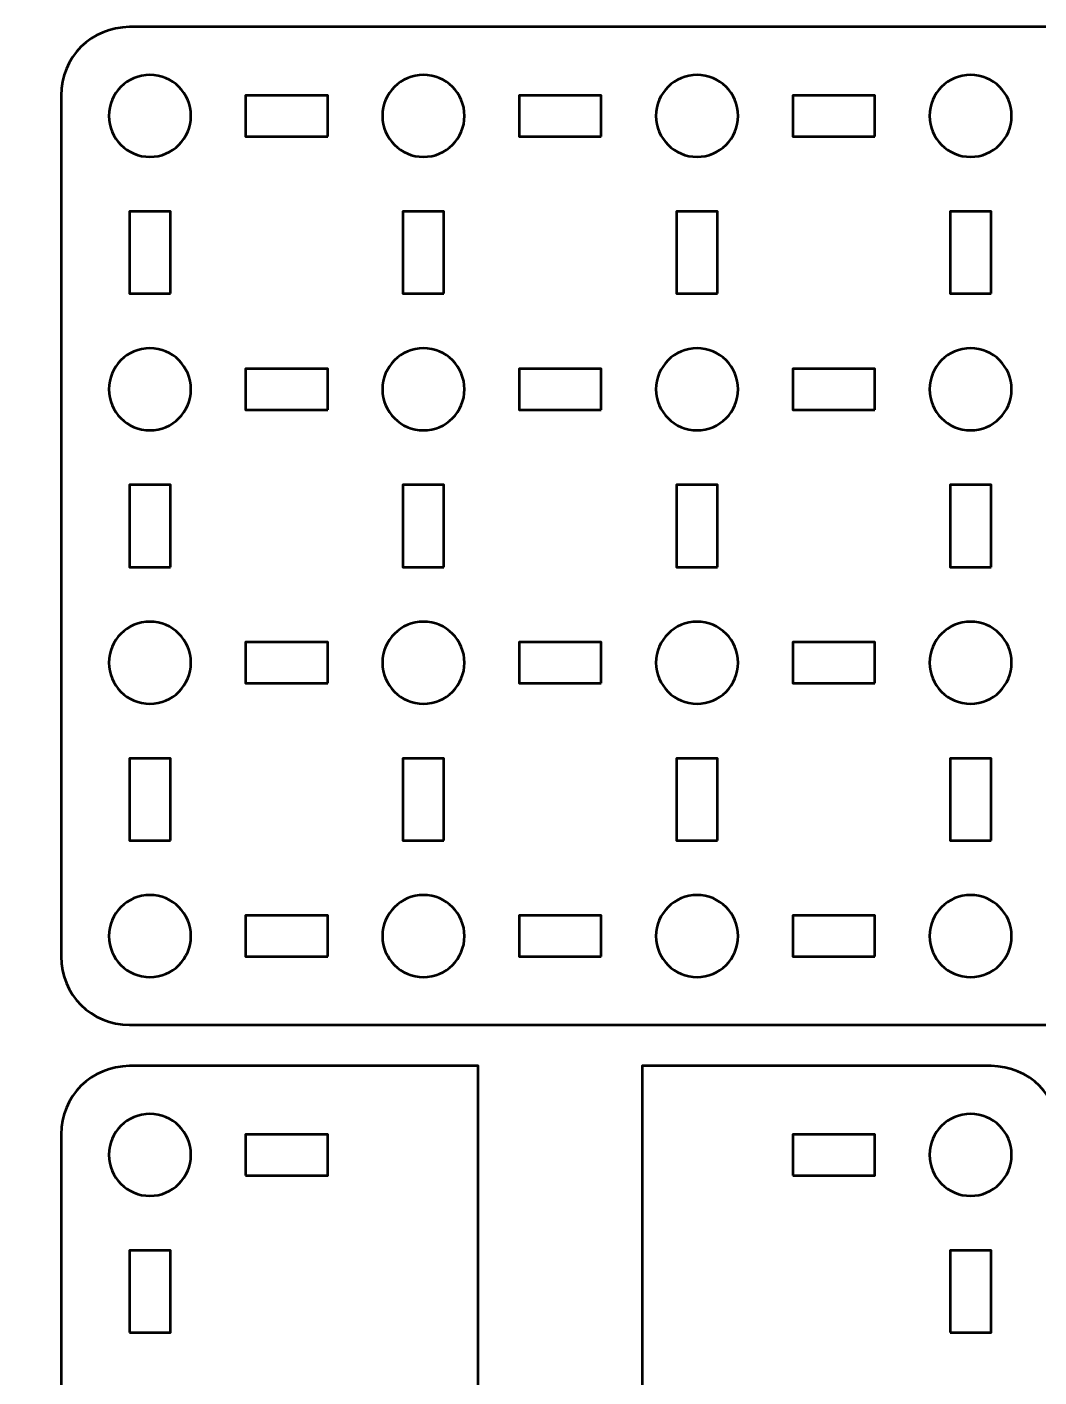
# Model space of a CAD drawing. Header units: centimetres. Extents: x -26.1 to 5.1, y -32.2 to 2.5.
# Drawn here: x -18.4 to -11, y -7.35 to 2.53 of the extents above; entities that cross this region are included whole.
import ezdxf

# ---------------------------------------------------------------- set-up
doc = ezdxf.new("R2010")
doc.units = ezdxf.units.CM
doc.header["$MEASUREMENT"] = 0
doc.layers.add('Layer 1', color=7, linetype='Continuous')

msp = doc.modelspace()

# ---------------------------------------------------------------- linework, layer by layer
at = {"layer": 'Layer 1', "color": 114, "lineweight": 53}
for points in [[(-2.84999, -4.775), (-2.84999, -4.775), (-2.84999, -14.27503), (-2.84999, -14.27503), (-2.84999, -14.27503), (-2.84999, -14.552), (-3.07308, -14.77499), (-3.35008, -14.77499), (-3.35008, -14.77499), (-3.35008, -14.77499), (-5.90001, -14.77499), (-5.90001, -14.77499), (-5.90001, -14.77499), (-5.90001, -14.77499), (-5.90001, -11.12499), (-5.90001, -11.12499), (-5.90001, -11.12499), (-5.90001, -10.79367), (-6.16869, -10.52499), (-6.50001, -10.52499), (-6.50001, -10.52499), (-6.83133, -10.52499), (-7.10001, -10.79367), (-7.10001, -11.12499), (-7.10001, -11.12499), (-7.10001, -11.12499), (-7.10001, -14.77499), (-7.10001, -14.77499), (-7.10001, -14.77499), (-7.10001, -14.77499), (-9.65005, -14.77499), (-9.65005, -14.77499), (-9.65005, -14.77499), (-9.92702, -14.77499), (-10.15001, -14.552), (-10.15001, -14.27503), (-10.15001, -14.27503), (-10.15001, -14.27503), (-10.15001, -4.775), (-10.15001, -4.775), (-10.15001, -4.775), (-10.15001, -4.775), (-17.65004, -4.775), (-17.65004, -4.775), (-17.65004, -4.775), (-17.92701, -4.775), (-18.15, -4.55191), (-18.15, -4.27491), (-18.15, -4.27491), (-18.15, -4.27491), (-18.15, 2.02506), (-18.15, 2.02506), (-18.15, 2.02506), (-18.15, 2.30203), (-17.92701, 2.52502), (-17.65004, 2.52502), (-17.65004, 2.52502), (-17.65004, 2.52502), (4.64989, 2.52502), (4.64989, 2.52502), (4.64989, 2.52502), (4.92689, 2.52502), (5.14999, 2.30203), (5.14999, 2.02506), (5.14999, 2.02506), (5.14999, 2.02506), (5.14999, -4.27491), (5.14999, -4.27491), (5.14999, -4.27491), (5.14999, -4.55191), (4.92689, -4.775), (4.64989, -4.775), (4.64989, -4.775), (4.64989, -4.775), (-2.84999, -4.775), (-2.84999, -4.775)], [(-18.15001, -15.07498), (-18.15001, -15.07498), (-18.15001, -5.57495), (-18.15001, -5.57495), (-18.15001, -5.57495), (-18.15001, -5.29798), (-17.92692, -5.07499), (-17.64992, -5.07499), (-17.64992, -5.07499), (-17.64992, -5.07499), (-15.09999, -5.07499), (-15.09999, -5.07499), (-15.09999, -5.07499), (-15.09999, -5.07499), (-15.09999, -8.72499), (-15.09999, -8.72499), (-15.09999, -8.72499), (-15.09999, -9.05631), (-14.83131, -9.32499), (-14.49999, -9.32499), (-14.49999, -9.32499), (-14.16867, -9.32499), (-13.89999, -9.05631), (-13.89999, -8.72499), (-13.89999, -8.72499), (-13.89999, -8.72499), (-13.89999, -5.07499), (-13.89999, -5.07499), (-13.89999, -5.07499), (-13.89999, -5.07499), (-11.34995, -5.07499), (-11.34995, -5.07499), (-11.34995, -5.07499), (-11.07298, -5.07499), (-10.84999, -5.29798), (-10.84999, -5.57495), (-10.84999, -5.57495), (-10.84999, -5.57495), (-10.84999, -15.07498), (-10.84999, -15.07498), (-10.84999, -15.07498), (-10.84999, -15.07498), (-3.34996, -15.07498), (-3.34996, -15.07498), (-3.34996, -15.07498), (-3.07299, -15.07498), (-2.85, -15.29807), (-2.85, -15.57507), (-2.85, -15.57507), (-2.85, -15.57507), (-2.85, -21.87504), (-2.85, -21.87504), (-2.85, -21.87504), (-2.85, -22.15201), (-3.07299, -22.375), (-3.34996, -22.375), (-3.34996, -22.375), (-3.34996, -22.375), (-25.64989, -22.375), (-25.64989, -22.375), (-25.64989, -22.375), (-25.92689, -22.375), (-26.14999, -22.15201), (-26.14999, -21.87504), (-26.14999, -21.87504), (-26.14999, -21.87504), (-26.14999, -15.57507), (-26.14999, -15.57507), (-26.14999, -15.57507), (-26.14999, -15.29807), (-25.92689, -15.07498), (-25.64989, -15.07498), (-25.64989, -15.07498), (-25.64989, -15.07498), (-18.15001, -15.07498), (-18.15001, -15.07498)]]:
    msp.add_open_spline(points, degree=3, knots=[0, 0, 0, 0, 0.0526316, 0.0526316, 0.0526316, 0.0526316, 0.1052632, 0.1052632, 0.1052632, 0.1052632, 0.1578947, 0.1578947, 0.1578947, 0.1578947, 0.2105263, 0.2105263, 0.2105263, 0.2105263, 0.2631579, 0.2631579, 0.2631579, 0.2631579, 0.3157895, 0.3157895, 0.3157895, 0.3157895, 0.3684211, 0.3684211, 0.3684211, 0.3684211, 0.4210526, 0.4210526, 0.4210526, 0.4210526, 0.4736842, 0.4736842, 0.4736842, 0.4736842, 0.5263158, 0.5263158, 0.5263158, 0.5263158, 0.5789474, 0.5789474, 0.5789474, 0.5789474, 0.6315789, 0.6315789, 0.6315789, 0.6315789, 0.6842105, 0.6842105, 0.6842105, 0.6842105, 0.7368421, 0.7368421, 0.7368421, 0.7368421, 0.7894737, 0.7894737, 0.7894737, 0.7894737, 0.8421053, 0.8421053, 0.8421053, 0.8421053, 0.8947368, 0.8947368, 0.8947368, 0.8947368, 0.9473684, 0.9473684, 0.9473684, 0.9473684, 1, 1, 1, 1], dxfattribs=at)
at = {"layer": 'Layer 1', "lineweight": 53}
for points in [[(-17.79998, 1.87499), (-17.79998, 2.04076), (-17.66574, 2.17499), (-17.49997, 2.17499), (-17.49997, 2.17499), (-17.33431, 2.17499), (-17.19997, 2.04076), (-17.19997, 1.87499), (-17.19997, 1.87499), (-17.19997, 1.70932), (-17.33431, 1.57499), (-17.49997, 1.57499), (-17.49997, 1.57499), (-17.66574, 1.57499), (-17.79998, 1.70932), (-17.79998, 1.87499)], [(-15.80001, 1.87499), (-15.80001, 2.04076), (-15.66567, 2.17499), (-15.50001, 2.17499), (-15.50001, 2.17499), (-15.33438, 2.17499), (-15.2, 2.04076), (-15.2, 1.87499), (-15.2, 1.87499), (-15.2, 1.70932), (-15.33438, 1.57499), (-15.50001, 1.57499), (-15.50001, 1.57499), (-15.66567, 1.57499), (-15.80001, 1.70932), (-15.80001, 1.87499)], [(-13.80008, 1.87499), (-13.80008, 2.04076), (-13.6657, 2.17499), (-13.50007, 2.17499), (-13.50007, 2.17499), (-13.3343, 2.17499), (-13.20007, 2.04076), (-13.20007, 1.87499), (-13.20007, 1.87499), (-13.20007, 1.70932), (-13.3343, 1.57499), (-13.50007, 1.57499), (-13.50007, 1.57499), (-13.6657, 1.57499), (-13.80008, 1.70932), (-13.80008, 1.87499)], [(-11.80001, 1.87499), (-11.80001, 2.04076), (-11.66578, 2.17499), (-11.50001, 2.17499), (-11.50001, 2.17499), (-11.33434, 2.17499), (-11.20001, 2.04076), (-11.20001, 1.87499), (-11.20001, 1.87499), (-11.20001, 1.70932), (-11.33434, 1.57499), (-11.50001, 1.57499), (-11.50001, 1.57499), (-11.66578, 1.57499), (-11.80001, 1.70932), (-11.80001, 1.87499)], [(-16.20006, 1.72506), (-16.20006, 1.72506), (-16.80006, 1.72506), (-16.80006, 1.72506), (-16.80006, 1.72506), (-16.80006, 1.72506), (-16.80006, 2.02506), (-16.80006, 2.02506), (-16.80006, 2.02506), (-16.80006, 2.02506), (-16.20006, 2.02506), (-16.20006, 2.02506), (-16.20006, 2.02506), (-16.20006, 2.02506), (-16.20006, 1.72506), (-16.20006, 1.72506)], [(-14.19998, 1.72506), (-14.19998, 1.72506), (-14.79999, 1.72506), (-14.79999, 1.72506), (-14.79999, 1.72506), (-14.79999, 1.72506), (-14.79999, 2.02506), (-14.79999, 2.02506), (-14.79999, 2.02506), (-14.79999, 2.02506), (-14.19998, 2.02506), (-14.19998, 2.02506), (-14.19998, 2.02506), (-14.19998, 2.02506), (-14.19998, 1.72506), (-14.19998, 1.72506)], [(-12.20003, 1.72506), (-12.20003, 1.72506), (-12.80003, 1.72506), (-12.80003, 1.72506), (-12.80003, 1.72506), (-12.80003, 1.72506), (-12.80003, 2.02506), (-12.80003, 2.02506), (-12.80003, 2.02506), (-12.80003, 2.02506), (-12.20003, 2.02506), (-12.20003, 2.02506), (-12.20003, 2.02506), (-12.20003, 2.02506), (-12.20003, 1.72506), (-12.20003, 1.72506)], [(-17.35004, 0.57507), (-17.35004, 0.57507), (-17.65004, 0.57507), (-17.65004, 0.57507), (-17.65004, 0.57507), (-17.65004, 0.57507), (-17.65004, 1.17508), (-17.65004, 1.17508), (-17.65004, 1.17508), (-17.65004, 1.17508), (-17.35004, 1.17508), (-17.35004, 1.17508), (-17.35004, 1.17508), (-17.35004, 1.17508), (-17.35004, 0.57507), (-17.35004, 0.57507)], [(-15.35007, 0.57507), (-15.35007, 0.57507), (-15.65008, 0.57507), (-15.65008, 0.57507), (-15.65008, 0.57507), (-15.65008, 0.57507), (-15.65008, 1.17508), (-15.65008, 1.17508), (-15.65008, 1.17508), (-15.65008, 1.17508), (-15.35007, 1.17508), (-15.35007, 1.17508), (-15.35007, 1.17508), (-15.35007, 1.17508), (-15.35007, 0.57507), (-15.35007, 0.57507)], [(-13.35, 0.57507), (-13.35, 0.57507), (-13.65, 0.57507), (-13.65, 0.57507), (-13.65, 0.57507), (-13.65, 0.57507), (-13.65, 1.17508), (-13.65, 1.17508), (-13.65, 1.17508), (-13.65, 1.17508), (-13.35, 1.17508), (-13.35, 1.17508), (-13.35, 1.17508), (-13.35, 1.17508), (-13.35, 0.57507), (-13.35, 0.57507)], [(-11.35008, 0.57507), (-11.35008, 0.57507), (-11.65008, 0.57507), (-11.65008, 0.57507), (-11.65008, 0.57507), (-11.65008, 0.57507), (-11.65008, 1.17508), (-11.65008, 1.17508), (-11.65008, 1.17508), (-11.65008, 1.17508), (-11.35008, 1.17508), (-11.35008, 1.17508), (-11.35008, 1.17508), (-11.35008, 1.17508), (-11.35008, 0.57507), (-11.35008, 0.57507)], [(-17.79998, -0.12498), (-17.79998, 0.04069), (-17.66574, 0.17502), (-17.49997, 0.17502), (-17.49997, 0.17502), (-17.33431, 0.17502), (-17.19997, 0.04069), (-17.19997, -0.12498), (-17.19997, -0.12498), (-17.19997, -0.29061), (-17.33431, -0.42498), (-17.49997, -0.42498), (-17.49997, -0.42498), (-17.66574, -0.42498), (-17.79998, -0.29061), (-17.79998, -0.12498)], [(-15.80001, -0.12498), (-15.80001, 0.04069), (-15.66567, 0.17502), (-15.50001, 0.17502), (-15.50001, 0.17502), (-15.33438, 0.17502), (-15.2, 0.04069), (-15.2, -0.12498), (-15.2, -0.12498), (-15.2, -0.29061), (-15.33438, -0.42498), (-15.50001, -0.42498), (-15.50001, -0.42498), (-15.66567, -0.42498), (-15.80001, -0.29061), (-15.80001, -0.12498)], [(-13.80008, -0.12498), (-13.80008, 0.04069), (-13.6657, 0.17502), (-13.50007, 0.17502), (-13.50007, 0.17502), (-13.3343, 0.17502), (-13.20007, 0.04069), (-13.20007, -0.12498), (-13.20007, -0.12498), (-13.20007, -0.29061), (-13.3343, -0.42498), (-13.50007, -0.42498), (-13.50007, -0.42498), (-13.6657, -0.42498), (-13.80008, -0.29061), (-13.80008, -0.12498)], [(-11.80001, -0.12498), (-11.80001, 0.04069), (-11.66578, 0.17502), (-11.50001, 0.17502), (-11.50001, 0.17502), (-11.33434, 0.17502), (-11.20001, 0.04069), (-11.20001, -0.12498), (-11.20001, -0.12498), (-11.20001, -0.29061), (-11.33434, -0.42498), (-11.50001, -0.42498), (-11.50001, -0.42498), (-11.66578, -0.42498), (-11.80001, -0.29061), (-11.80001, -0.12498)], [(-16.20006, -0.27505), (-16.20006, -0.27505), (-16.80006, -0.27505), (-16.80006, -0.27505), (-16.80006, -0.27505), (-16.80006, -0.27505), (-16.80006, 0.02495), (-16.80006, 0.02495), (-16.80006, 0.02495), (-16.80006, 0.02495), (-16.20006, 0.02495), (-16.20006, 0.02495), (-16.20006, 0.02495), (-16.20006, 0.02495), (-16.20006, -0.27505), (-16.20006, -0.27505)], [(-14.19998, -0.27505), (-14.19998, -0.27505), (-14.79999, -0.27505), (-14.79999, -0.27505), (-14.79999, -0.27505), (-14.79999, -0.27505), (-14.79999, 0.02495), (-14.79999, 0.02495), (-14.79999, 0.02495), (-14.79999, 0.02495), (-14.19998, 0.02495), (-14.19998, 0.02495), (-14.19998, 0.02495), (-14.19998, 0.02495), (-14.19998, -0.27505), (-14.19998, -0.27505)], [(-12.20003, -0.27505), (-12.20003, -0.27505), (-12.80003, -0.27505), (-12.80003, -0.27505), (-12.80003, -0.27505), (-12.80003, -0.27505), (-12.80003, 0.02495), (-12.80003, 0.02495), (-12.80003, 0.02495), (-12.80003, 0.02495), (-12.20003, 0.02495), (-12.20003, 0.02495), (-12.20003, 0.02495), (-12.20003, 0.02495), (-12.20003, -0.27505), (-12.20003, -0.27505)], [(-17.35004, -1.42499), (-17.35004, -1.42499), (-17.65004, -1.42499), (-17.65004, -1.42499), (-17.65004, -1.42499), (-17.65004, -1.42499), (-17.65004, -0.825), (-17.65004, -0.825), (-17.65004, -0.825), (-17.65004, -0.825), (-17.35004, -0.825), (-17.35004, -0.825), (-17.35004, -0.825), (-17.35004, -0.825), (-17.35004, -1.42499), (-17.35004, -1.42499)], [(-15.35007, -1.42499), (-15.35007, -1.42499), (-15.65008, -1.42499), (-15.65008, -1.42499), (-15.65008, -1.42499), (-15.65008, -1.42499), (-15.65008, -0.825), (-15.65008, -0.825), (-15.65008, -0.825), (-15.65008, -0.825), (-15.35007, -0.825), (-15.35007, -0.825), (-15.35007, -0.825), (-15.35007, -0.825), (-15.35007, -1.42499), (-15.35007, -1.42499)], [(-13.35, -1.42499), (-13.35, -1.42499), (-13.65, -1.42499), (-13.65, -1.42499), (-13.65, -1.42499), (-13.65, -1.42499), (-13.65, -0.825), (-13.65, -0.825), (-13.65, -0.825), (-13.65, -0.825), (-13.35, -0.825), (-13.35, -0.825), (-13.35, -0.825), (-13.35, -0.825), (-13.35, -1.42499), (-13.35, -1.42499)], [(-11.35008, -1.42499), (-11.35008, -1.42499), (-11.65008, -1.42499), (-11.65008, -1.42499), (-11.65008, -1.42499), (-11.65008, -1.42499), (-11.65008, -0.825), (-11.65008, -0.825), (-11.65008, -0.825), (-11.65008, -0.825), (-11.35008, -0.825), (-11.35008, -0.825), (-11.35008, -0.825), (-11.35008, -0.825), (-11.35008, -1.42499), (-11.35008, -1.42499)], [(-17.79998, -2.1249), (-17.79998, -1.95927), (-17.66574, -1.8249), (-17.49997, -1.8249), (-17.49997, -1.8249), (-17.33431, -1.8249), (-17.19997, -1.95927), (-17.19997, -2.1249), (-17.19997, -2.1249), (-17.19997, -2.29067), (-17.33431, -2.4249), (-17.49997, -2.4249), (-17.49997, -2.4249), (-17.66574, -2.4249), (-17.79998, -2.29067), (-17.79998, -2.1249)], [(-15.80001, -2.1249), (-15.80001, -1.95927), (-15.66567, -1.8249), (-15.50001, -1.8249), (-15.50001, -1.8249), (-15.33438, -1.8249), (-15.2, -1.95927), (-15.2, -2.1249), (-15.2, -2.1249), (-15.2, -2.29067), (-15.33438, -2.4249), (-15.50001, -2.4249), (-15.50001, -2.4249), (-15.66567, -2.4249), (-15.80001, -2.29067), (-15.80001, -2.1249)], [(-13.80008, -2.1249), (-13.80008, -1.95927), (-13.6657, -1.8249), (-13.50007, -1.8249), (-13.50007, -1.8249), (-13.3343, -1.8249), (-13.20007, -1.95927), (-13.20007, -2.1249), (-13.20007, -2.1249), (-13.20007, -2.29067), (-13.3343, -2.4249), (-13.50007, -2.4249), (-13.50007, -2.4249), (-13.6657, -2.4249), (-13.80008, -2.29067), (-13.80008, -2.1249)], [(-11.80001, -2.1249), (-11.80001, -1.95927), (-11.66578, -1.8249), (-11.50001, -1.8249), (-11.50001, -1.8249), (-11.33434, -1.8249), (-11.20001, -1.95927), (-11.20001, -2.1249), (-11.20001, -2.1249), (-11.20001, -2.29067), (-11.33434, -2.4249), (-11.50001, -2.4249), (-11.50001, -2.4249), (-11.66578, -2.4249), (-11.80001, -2.29067), (-11.80001, -2.1249)], [(-16.20006, -2.27497), (-16.20006, -2.27497), (-16.80006, -2.27497), (-16.80006, -2.27497), (-16.80006, -2.27497), (-16.80006, -2.27497), (-16.80006, -1.97497), (-16.80006, -1.97497), (-16.80006, -1.97497), (-16.80006, -1.97497), (-16.20006, -1.97497), (-16.20006, -1.97497), (-16.20006, -1.97497), (-16.20006, -1.97497), (-16.20006, -2.27497), (-16.20006, -2.27497)], [(-14.19998, -2.27497), (-14.19998, -2.27497), (-14.79999, -2.27497), (-14.79999, -2.27497), (-14.79999, -2.27497), (-14.79999, -2.27497), (-14.79999, -1.97497), (-14.79999, -1.97497), (-14.79999, -1.97497), (-14.79999, -1.97497), (-14.19998, -1.97497), (-14.19998, -1.97497), (-14.19998, -1.97497), (-14.19998, -1.97497), (-14.19998, -2.27497), (-14.19998, -2.27497)], [(-12.20003, -2.27497), (-12.20003, -2.27497), (-12.80003, -2.27497), (-12.80003, -2.27497), (-12.80003, -2.27497), (-12.80003, -2.27497), (-12.80003, -1.97497), (-12.80003, -1.97497), (-12.80003, -1.97497), (-12.80003, -1.97497), (-12.20003, -1.97497), (-12.20003, -1.97497), (-12.20003, -1.97497), (-12.20003, -1.97497), (-12.20003, -2.27497), (-12.20003, -2.27497)], [(-17.35004, -3.42496), (-17.35004, -3.42496), (-17.65004, -3.42496), (-17.65004, -3.42496), (-17.65004, -3.42496), (-17.65004, -3.42496), (-17.65004, -2.82495), (-17.65004, -2.82495), (-17.65004, -2.82495), (-17.65004, -2.82495), (-17.35004, -2.82495), (-17.35004, -2.82495), (-17.35004, -2.82495), (-17.35004, -2.82495), (-17.35004, -3.42496), (-17.35004, -3.42496)], [(-15.35007, -3.42496), (-15.35007, -3.42496), (-15.65008, -3.42496), (-15.65008, -3.42496), (-15.65008, -3.42496), (-15.65008, -3.42496), (-15.65008, -2.82495), (-15.65008, -2.82495), (-15.65008, -2.82495), (-15.65008, -2.82495), (-15.35007, -2.82495), (-15.35007, -2.82495), (-15.35007, -2.82495), (-15.35007, -2.82495), (-15.35007, -3.42496), (-15.35007, -3.42496)], [(-13.35, -3.42496), (-13.35, -3.42496), (-13.65, -3.42496), (-13.65, -3.42496), (-13.65, -3.42496), (-13.65, -3.42496), (-13.65, -2.82495), (-13.65, -2.82495), (-13.65, -2.82495), (-13.65, -2.82495), (-13.35, -2.82495), (-13.35, -2.82495), (-13.35, -2.82495), (-13.35, -2.82495), (-13.35, -3.42496), (-13.35, -3.42496)], [(-11.35008, -3.42496), (-11.35008, -3.42496), (-11.65008, -3.42496), (-11.65008, -3.42496), (-11.65008, -3.42496), (-11.65008, -3.42496), (-11.65008, -2.82495), (-11.65008, -2.82495), (-11.65008, -2.82495), (-11.65008, -2.82495), (-11.35008, -2.82495), (-11.35008, -2.82495), (-11.35008, -2.82495), (-11.35008, -2.82495), (-11.35008, -3.42496), (-11.35008, -3.42496)], [(-17.79998, -4.12497), (-17.79998, -3.9592), (-17.66574, -3.82497), (-17.49997, -3.82497), (-17.49997, -3.82497), (-17.33431, -3.82497), (-17.19997, -3.9592), (-17.19997, -4.12497), (-17.19997, -4.12497), (-17.19997, -4.29064), (-17.33431, -4.42498), (-17.49997, -4.42498), (-17.49997, -4.42498), (-17.66574, -4.42498), (-17.79998, -4.29064), (-17.79998, -4.12497)], [(-15.80001, -4.12497), (-15.80001, -3.9592), (-15.66567, -3.82497), (-15.50001, -3.82497), (-15.50001, -3.82497), (-15.33438, -3.82497), (-15.2, -3.9592), (-15.2, -4.12497), (-15.2, -4.12497), (-15.2, -4.29064), (-15.33438, -4.42498), (-15.50001, -4.42498), (-15.50001, -4.42498), (-15.66567, -4.42498), (-15.80001, -4.29064), (-15.80001, -4.12497)], [(-13.80008, -4.12497), (-13.80008, -3.9592), (-13.6657, -3.82497), (-13.50007, -3.82497), (-13.50007, -3.82497), (-13.3343, -3.82497), (-13.20007, -3.9592), (-13.20007, -4.12497), (-13.20007, -4.12497), (-13.20007, -4.29064), (-13.3343, -4.42498), (-13.50007, -4.42498), (-13.50007, -4.42498), (-13.6657, -4.42498), (-13.80008, -4.29064), (-13.80008, -4.12497)], [(-11.80001, -4.12497), (-11.80001, -3.9592), (-11.66578, -3.82497), (-11.50001, -3.82497), (-11.50001, -3.82497), (-11.33434, -3.82497), (-11.20001, -3.9592), (-11.20001, -4.12497), (-11.20001, -4.12497), (-11.20001, -4.29064), (-11.33434, -4.42498), (-11.50001, -4.42498), (-11.50001, -4.42498), (-11.66578, -4.42498), (-11.80001, -4.29064), (-11.80001, -4.12497)], [(-16.20006, -4.27491), (-16.20006, -4.27491), (-16.80006, -4.27491), (-16.80006, -4.27491), (-16.80006, -4.27491), (-16.80006, -4.27491), (-16.80006, -3.9749), (-16.80006, -3.9749), (-16.80006, -3.9749), (-16.80006, -3.9749), (-16.20006, -3.9749), (-16.20006, -3.9749), (-16.20006, -3.9749), (-16.20006, -3.9749), (-16.20006, -4.27491), (-16.20006, -4.27491)], [(-14.19998, -4.27491), (-14.19998, -4.27491), (-14.79999, -4.27491), (-14.79999, -4.27491), (-14.79999, -4.27491), (-14.79999, -4.27491), (-14.79999, -3.9749), (-14.79999, -3.9749), (-14.79999, -3.9749), (-14.79999, -3.9749), (-14.19998, -3.9749), (-14.19998, -3.9749), (-14.19998, -3.9749), (-14.19998, -3.9749), (-14.19998, -4.27491), (-14.19998, -4.27491)], [(-12.20003, -4.27491), (-12.20003, -4.27491), (-12.80003, -4.27491), (-12.80003, -4.27491), (-12.80003, -4.27491), (-12.80003, -4.27491), (-12.80003, -3.9749), (-12.80003, -3.9749), (-12.80003, -3.9749), (-12.80003, -3.9749), (-12.20003, -3.9749), (-12.20003, -3.9749), (-12.20003, -3.9749), (-12.20003, -3.9749), (-12.20003, -4.27491), (-12.20003, -4.27491)], [(-17.49998, -5.42501), (-17.33421, -5.42501), (-17.19998, -5.55925), (-17.19998, -5.72502), (-17.19998, -5.72502), (-17.19998, -5.89068), (-17.33421, -6.02502), (-17.49998, -6.02502), (-17.49998, -6.02502), (-17.66565, -6.02502), (-17.79999, -5.89068), (-17.79999, -5.72502), (-17.79999, -5.72502), (-17.79999, -5.55925), (-17.66565, -5.42501), (-17.49998, -5.42501)], [(-11.50002, -5.42501), (-11.33425, -5.42501), (-11.20002, -5.55925), (-11.20002, -5.72502), (-11.20002, -5.72502), (-11.20002, -5.89068), (-11.33425, -6.02502), (-11.50002, -6.02502), (-11.50002, -6.02502), (-11.66569, -6.02502), (-11.80002, -5.89068), (-11.80002, -5.72502), (-11.80002, -5.72502), (-11.80002, -5.55925), (-11.66569, -5.42501), (-11.50002, -5.42501)], [(-16.79997, -5.87495), (-16.79997, -5.87495), (-16.79997, -5.57495), (-16.79997, -5.57495), (-16.79997, -5.57495), (-16.79997, -5.57495), (-16.19996, -5.57495), (-16.19996, -5.57495), (-16.19996, -5.57495), (-16.19996, -5.57495), (-16.19996, -5.87495), (-16.19996, -5.87495), (-16.19996, -5.87495), (-16.19996, -5.87495), (-16.79997, -5.87495), (-16.79997, -5.87495)], [(-12.79994, -5.87495), (-12.79994, -5.87495), (-12.79994, -5.57495), (-12.79994, -5.57495), (-12.79994, -5.57495), (-12.79994, -5.57495), (-12.19993, -5.57495), (-12.19993, -5.57495), (-12.19993, -5.57495), (-12.19993, -5.57495), (-12.19993, -5.87495), (-12.19993, -5.87495), (-12.19993, -5.87495), (-12.19993, -5.87495), (-12.79994, -5.87495), (-12.79994, -5.87495)], [(-17.64992, -7.02493), (-17.64992, -7.02493), (-17.64992, -6.42493), (-17.64992, -6.42493), (-17.64992, -6.42493), (-17.64992, -6.42493), (-17.34991, -6.42493), (-17.34991, -6.42493), (-17.34991, -6.42493), (-17.34991, -6.42493), (-17.34991, -7.02493), (-17.34991, -7.02493), (-17.34991, -7.02493), (-17.34991, -7.02493), (-17.64992, -7.02493), (-17.64992, -7.02493)], [(-11.64995, -7.02493), (-11.64995, -7.02493), (-11.64995, -6.42493), (-11.64995, -6.42493), (-11.64995, -6.42493), (-11.64995, -6.42493), (-11.34995, -6.42493), (-11.34995, -6.42493), (-11.34995, -6.42493), (-11.34995, -6.42493), (-11.34995, -7.02493), (-11.34995, -7.02493), (-11.34995, -7.02493), (-11.34995, -7.02493), (-11.64995, -7.02493), (-11.64995, -7.02493)]]:
    msp.add_open_spline(points, degree=3, knots=[0, 0, 0, 0, 0.25, 0.25, 0.25, 0.25, 0.5, 0.5, 0.5, 0.5, 0.75, 0.75, 0.75, 0.75, 1, 1, 1, 1], dxfattribs=at)

doc.saveas('drawing.dxf')
